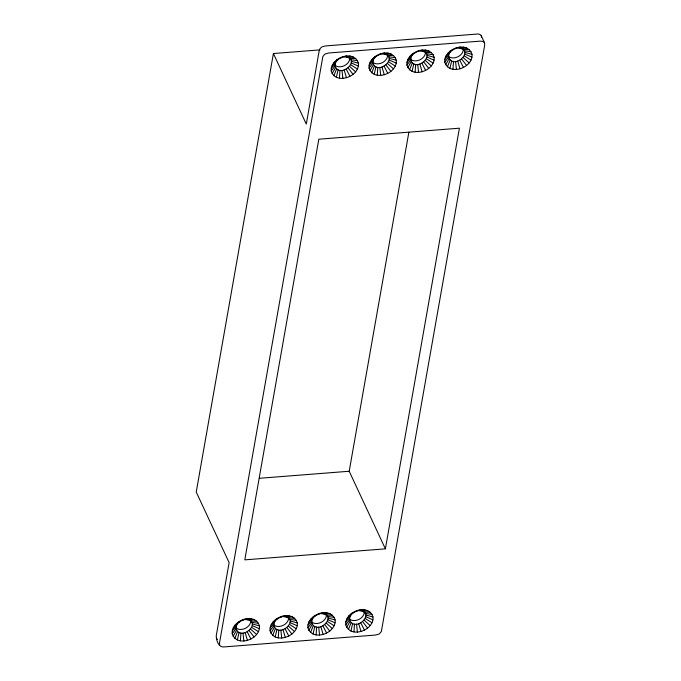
<?xml version="1.0" encoding="UTF-8"?>
<svg xmlns="http://www.w3.org/2000/svg" width="681" height="681" viewBox="0 0 681 681"><rect width="100%" height="100%" fill="white"/><g stroke="black" fill="none" stroke-linecap="round" stroke-linejoin="round"><path stroke-width="1.02" d="M481.476 37.421C481.927 34.765 478.922 33.641 476.768 34.084L325.373 45.95L321.662 47.006L319.857 48.862L319.176 50.845L306.288 124.078L273.396 53.535L320.044 49.883M232.212 633.73C230.868 620.323 254.881 611.717 259.435 625.873C260.772 639.28 236.758 647.886 232.212 633.73L236.035 628.623C235.643 622.145 242.794 619.914 247.79 618.595M236.035 628.623C241.304 642.532 263.513 620.851 245.356 619.574M270.059 630.759C268.714 617.352 292.736 608.754 297.282 622.911C298.627 636.318 274.613 644.916 270.059 630.759L273.89 625.652C273.49 619.174 280.64 616.952 285.645 615.633M273.89 625.652C279.15 639.561 301.368 617.88 283.202 616.611M307.906 627.797C306.569 614.39 330.583 605.784 335.137 619.94C336.474 633.347 312.46 641.953 307.906 627.797L311.736 622.689C311.345 616.211 318.495 613.981 323.492 612.662M331.221 71.079C329.876 57.672 353.89 49.066 358.444 63.222C359.789 76.63 335.776 85.236 331.221 71.079L335.052 65.972C334.652 59.494 341.802 57.264 346.808 55.953M311.736 622.689C317.005 636.599 339.215 614.917 321.057 613.641M335.052 65.972C340.313 79.881 362.53 58.2 344.365 56.932M345.761 624.826C344.416 611.419 368.43 602.821 372.984 616.977C374.329 630.385 350.315 638.982 345.761 624.826L349.591 619.719C349.191 613.24 356.342 611.019 361.339 609.699M369.068 68.109C367.731 54.71 391.745 46.104 396.299 60.26C397.636 73.667 373.622 82.273 369.068 68.109L372.899 63.01C372.507 56.532 379.649 54.301 384.654 52.982M349.591 619.719C354.852 633.628 377.061 611.947 358.904 610.678M372.899 63.01C378.159 76.919 400.377 55.229 382.22 53.961M406.923 65.146C405.578 51.739 429.592 43.133 434.146 57.289C435.482 70.696 411.469 79.302 406.923 65.146L410.745 60.039C410.354 53.561 417.504 51.33 422.501 50.019M410.745 60.039C416.014 73.948 438.223 52.267 420.066 50.998M444.77 62.175C443.433 48.777 467.447 40.17 471.993 54.327C473.338 67.734 449.324 76.34 444.77 62.175L448.6 57.076C448.2 50.598 455.351 48.368 460.356 47.049M448.6 57.076C453.861 70.986 476.079 49.296 457.913 48.028M240.41 640.898L240.938 632.904M278.257 637.927L278.793 629.942M339.419 78.247L339.955 70.262M316.103 634.964L316.639 626.971M377.265 75.285L377.802 67.291M353.958 631.994L354.486 624.009M415.121 72.314L415.648 64.329M452.967 69.351L453.503 61.358M273.396 53.535L196.23 492.048L229.122 562.583L216.235 635.816C216.277 640.166 218.567 647.869 224.151 646.916L375.546 635.05L379.249 633.994L381.351 631.534L484.676 45.184L484.514 42.75L481.229 35.693M385.386 548.843L459.403 128.198L318.819 139.213L244.802 559.859L385.386 548.843L349.2 471.252L408.864 132.216M336.346 77.387L338.116 69.743M237.328 640.038L239.099 632.394M374.192 74.416L375.963 66.781M275.184 637.067L276.954 629.423M412.048 71.454L413.81 63.81M313.03 634.105L314.801 626.46M449.894 68.483L451.665 60.847M350.885 631.134L352.647 623.49M333.852 75.829L336.618 68.815M371.698 72.858L374.473 65.844M409.545 69.896L412.32 62.882M447.4 66.925L450.167 59.911M234.834 638.472L237.609 631.457M272.689 635.509L275.456 628.495M310.536 632.538L313.311 625.524M348.383 629.576L351.158 622.562M332.098 73.676L335.571 67.521M369.953 70.705L373.426 64.559M407.8 67.742L411.273 61.588M445.646 64.772L449.128 58.626M233.089 636.326L236.562 630.172M270.936 633.356L274.417 627.21M308.791 630.393L312.264 624.239M346.638 627.422L350.111 621.276M331.272 68.219L335.078 64.261M369.119 65.248L372.924 61.299M406.966 62.286L410.779 58.328M444.821 59.315L448.626 55.365M232.255 630.861L236.069 626.912M270.11 627.899L273.915 623.941M307.957 624.928L311.77 620.978M345.803 621.966L349.617 618.007M332.243 65.282L335.656 62.507M370.089 62.312L373.511 59.536M407.945 59.349L411.358 56.574M445.791 56.378L449.205 53.603M233.234 627.925L236.647 625.158M271.081 624.962L274.494 622.187M308.927 621.991L312.349 619.225M346.782 619.029L350.196 616.254M342.228 57.323L343.224 56.608M380.075 54.352L381.079 53.637M417.93 51.39L418.926 50.675M455.776 48.419L456.772 47.704M243.219 619.965L244.215 619.259M281.066 617.003L282.062 616.288M318.912 614.032L319.917 613.326M356.767 611.07L357.763 610.355M334.073 62.473L336.755 60.83M371.92 59.502L374.601 57.859M409.775 56.54L412.456 54.897M447.621 53.569L450.303 51.926M235.064 625.124L237.746 623.473M272.911 622.153L275.592 620.51M310.757 619.191L313.439 617.539M348.612 616.22L351.294 614.577M336.635 59.979L338.287 59.341M374.482 57.017L376.133 56.37M412.337 54.046L413.988 53.407M450.184 51.084L451.835 50.437M237.626 622.63L239.278 621.991M275.473 619.667L277.124 619.02M313.328 616.697L314.98 616.058M351.175 613.734L352.826 613.087M346.425 56.991L350.247 56.055M384.28 54.029L388.102 53.092M422.126 51.058L425.948 50.122M459.973 48.096L463.795 47.159M247.416 619.642L251.238 618.706M285.262 616.671L289.084 615.735M323.117 613.709L326.94 612.772M360.964 610.738L364.786 609.801M348.263 57.51L353.32 56.923M386.118 54.54L391.175 53.952M423.965 51.577L429.021 50.99M461.812 48.606L466.868 48.019M249.255 620.153L254.311 619.565M287.101 617.19L292.158 616.603M324.956 614.219L330.013 613.632M362.803 611.257L367.859 610.67M259.35 478.292L349.2 471.252M463.31 49.543L469.371 49.577M425.455 52.505L431.516 52.548M387.608 55.476L393.669 55.51M349.753 58.438L355.822 58.481M364.292 612.185L370.353 612.228M326.446 615.156L332.507 615.198M288.599 618.118L294.66 618.161M250.744 621.089L256.805 621.132M464.348 50.828L471.116 51.73M426.502 53.79L433.269 54.701M388.655 56.761L395.414 57.664M350.8 59.724L357.568 60.635M365.339 613.479L372.107 614.381M327.493 616.441L334.252 617.344M289.638 619.412L296.405 620.314M251.791 622.374L258.559 623.277M464.876 52.377L471.993 54.327M427.03 55.348L434.146 57.289M389.174 58.311L396.299 60.26M351.328 61.281L358.444 63.222M365.867 615.028L372.984 616.977M328.012 617.99L335.137 619.94M290.166 620.961L297.282 622.911M252.319 623.924L259.435 625.873M464.851 54.088L471.95 57.187M426.996 57.059L434.095 60.158M389.149 60.022L396.248 63.12M351.302 62.992L358.402 66.091M365.833 616.739L372.933 619.838M327.987 619.701L335.086 622.809M290.14 622.672L297.239 625.771M252.285 625.635L259.384 628.742M464.263 55.842L470.971 60.124M426.417 58.813L433.125 63.095M388.57 61.775L395.278 66.057M350.715 64.746L357.423 69.028M365.254 618.493L371.962 622.774M327.408 621.464L334.116 625.737M289.553 624.426L296.261 628.708M251.706 627.397L258.414 631.67M217.426 639.365L216.405 638.25M463.174 57.527L469.141 62.933M425.327 60.49L431.294 65.904M387.472 63.461L393.448 68.866M349.625 66.423L355.593 71.837M364.165 620.17L370.132 625.584M326.31 623.141L332.285 628.546M288.463 626.103L294.43 631.517M250.608 629.074L256.584 634.479M461.641 59.009L466.579 65.419M423.786 61.98L428.732 68.389M385.94 64.942L390.877 71.352M348.093 67.913L353.03 74.323M362.632 621.659L367.57 628.069M324.777 624.63L329.723 631.04M286.931 627.593L291.868 634.002M249.076 630.563L254.022 636.973M484.514 42.75L482.974 41.405L480.054 41.141L328.659 53.007L324.956 54.063L322.854 56.523L219.529 642.873L219.691 645.307M459.769 60.209L463.455 67.419M421.922 63.171L425.608 70.39M384.075 66.142L387.761 73.352M346.22 69.104L349.906 76.323M360.76 622.86L364.446 630.07M322.913 625.822L326.599 633.041M285.058 628.793L288.744 636.003M247.212 631.755L250.897 638.974M457.7 61.035L459.99 68.798M419.845 63.997L422.143 71.769M381.998 66.968L384.288 74.731M344.152 69.93L346.442 77.702M358.691 623.677L360.981 631.449M320.836 626.648L323.126 634.411M282.99 629.61L285.279 637.382M245.134 632.581L247.433 640.344M455.563 61.426L456.415 69.453M417.708 64.389L418.56 72.424M379.862 67.359L380.713 75.387M342.007 70.322L342.858 78.358M356.546 624.068L357.397 632.104M318.699 627.039L319.551 635.067M280.844 630.002L281.704 638.037M242.998 632.972L243.849 641M364.224 611.504A8.555 6.257 -25 0 1 359.117 619.327A8.555 6.257 -25 0 1 349.515 619.038M326.369 614.466A8.555 6.257 -25 0 1 321.27 622.298A8.555 6.257 -25 0 1 311.66 622M288.523 617.429A8.555 6.257 -25 0 1 283.415 625.26A8.555 6.257 -25 0 1 273.813 624.962M250.676 620.4A8.555 6.257 -25 0 1 245.569 628.231A8.555 6.257 -25 0 1 235.966 627.933M463.233 48.853A8.555 6.257 -25 0 1 458.126 56.685A8.555 6.257 -25 0 1 448.524 56.387M425.387 51.816A8.555 6.257 -25 0 1 420.279 59.647A8.555 6.257 -25 0 1 410.677 59.349M387.532 54.786A8.555 6.257 -25 0 1 382.433 62.618A8.555 6.257 -25 0 1 372.822 62.32M349.685 57.749A8.555 6.257 -25 0 1 344.577 65.58A8.555 6.257 -25 0 1 334.975 65.282"/></g></svg>
